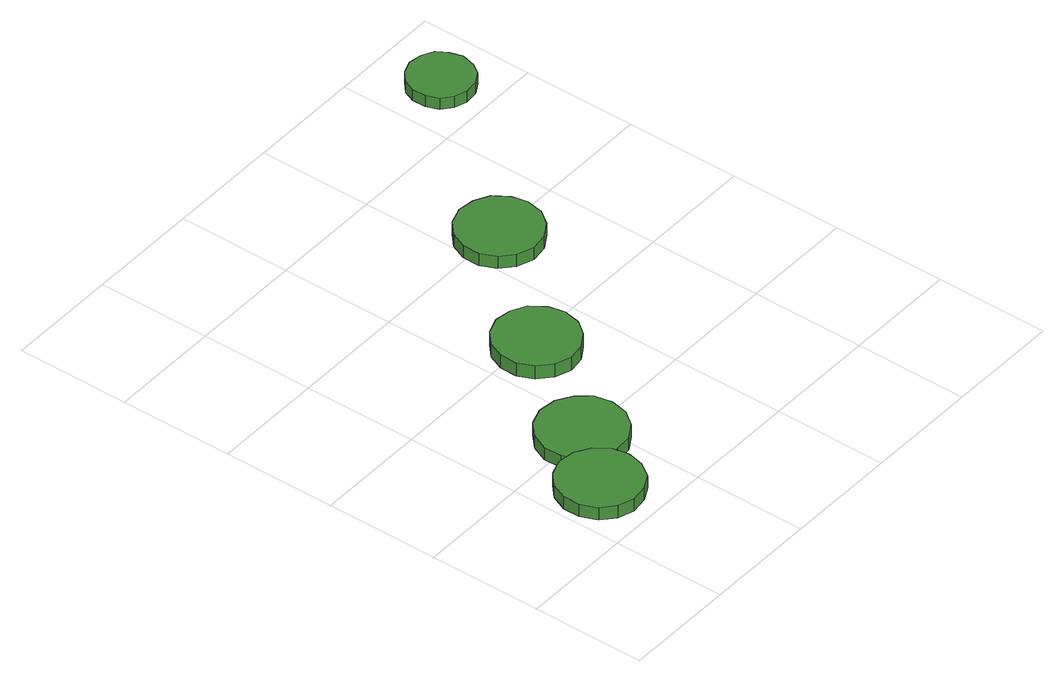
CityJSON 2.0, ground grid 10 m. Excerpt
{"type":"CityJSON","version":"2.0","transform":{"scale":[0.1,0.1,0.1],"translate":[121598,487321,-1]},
"CityObjects":{
"tree1":{"type":"SolitaryVegetationObject","attributes":{"function":"something"},"geometry":[{"type":"MultiSurface","lod":"1","boundaries":[[[0,1,2,3,4,5,6,7,8,9,10,11,12,13,14]],[[15,16,17,18,19,20,21,22,23,24,25,26,27,28,29]],[[0,29,28,1]],[[1,28,27,2]],[[2,27,26,3]],[[3,26,25,4]],[[4,25,24,5]],[[5,24,23,6]],[[6,23,22,7]],[[7,22,21,8]],[[8,21,20,9]],[[9,20,19,10]],[[10,19,18,11]],[[11,18,17,12]],[[12,17,16,13]],[[13,16,15,14]],[[14,15,29,0]]]}]},
"tree2":{"type":"SolitaryVegetationObject","attributes":{"function":"something"},"geometry":[{"type":"MultiSurface","lod":"1","boundaries":[[[30,31,32,33,34,35,36,37,38,39,40,41,42,43,44]],[[45,46,47,48,49,50,51,52,53,54,55,56,57,58,59]],[[30,59,58,31]],[[31,58,57,32]],[[32,57,56,33]],[[33,56,55,34]],[[34,55,54,35]],[[35,54,53,36]],[[36,53,52,37]],[[37,52,51,38]],[[38,51,50,39]],[[39,50,49,40]],[[40,49,48,41]],[[41,48,47,42]],[[42,47,46,43]],[[43,46,45,44]],[[44,45,59,30]]]}]},
"tree3":{"type":"SolitaryVegetationObject","attributes":{"function":"something"},"geometry":[{"type":"MultiSurface","lod":"1","boundaries":[[[60,61,62,63,64,65,66,67,68,69,70,71,72,73,74]],[[75,76,77,78,79,80,81,82,83,84,85,86,87,88,89]],[[60,89,88,61]],[[61,88,87,62]],[[62,87,86,63]],[[63,86,85,64]],[[64,85,84,65]],[[65,84,83,66]],[[66,83,82,67]],[[67,82,81,68]],[[68,81,80,69]],[[69,80,79,70]],[[70,79,78,71]],[[71,78,77,72]],[[72,77,76,73]],[[73,76,75,74]],[[74,75,89,60]]]}]},
"tree4":{"type":"SolitaryVegetationObject","attributes":{"function":"something"},"geometry":[{"type":"MultiSurface","lod":"1","boundaries":[[[90,91,92,93,94,95,96,97,98,99,100,101,102,103,104]],[[105,106,107,108,109,110,111,112,113,114,115,116,117,118,119]],[[90,119,118,91]],[[91,118,117,92]],[[92,117,116,93]],[[93,116,115,94]],[[94,115,114,95]],[[95,114,113,96]],[[96,113,112,97]],[[97,112,111,98]],[[98,111,110,99]],[[99,110,109,100]],[[100,109,108,101]],[[101,108,107,102]],[[102,107,106,103]],[[103,106,105,104]],[[104,105,119,90]]]}]},
"tree5":{"type":"SolitaryVegetationObject","attributes":{"function":"something"},"geometry":[{"type":"MultiSurface","lod":"1","boundaries":[[[120,121,122,123,124,125,126,127,128,129,130,131,132,133,134]],[[135,136,137,138,139,140,141,142,143,144,145,146,147,148,149]],[[120,149,148,121]],[[121,148,147,122]],[[122,147,146,123]],[[123,146,145,124]],[[124,145,144,125]],[[125,144,143,126]],[[126,143,142,127]],[[127,142,141,128]],[[128,141,140,129]],[[129,140,139,130]],[[130,139,138,131]],[[131,138,137,132]],[[132,137,136,133]],[[133,136,135,134]],[[134,135,149,120]]]}]}
},
"vertices":[
[73,45,25],[70,60,25],[61,72,25],[48,80,25],[33,82,25],[19,77,25],[8,67,25],[2,53,25],[2,38,25],[8,24,25],[19,14,25],[33,9,25],[48,11,25],[61,18,25],[70,31,25],[70,31,13],[61,18,13],[48,11,13],[33,9,13],[19,14,13],[8,24,13],[2,38,13],[2,53,13],[8,67,13],[19,77,13],[33,82,13],[48,80,13],[61,72,13],[70,60,13],[73,45,13],
[115,94,24],[112,110,24],[102,122,24],[89,130,24],[73,132,24],[58,127,24],[46,116,24],[40,102,24],[40,86,24],[46,72,24],[58,61,24],[73,57,24],[89,58,24],[102,66,24],[112,79,24],[112,79,12],[102,66,12],[89,58,12],[73,57,12],[58,61,12],[46,72,12],[40,86,12],[40,102,12],[46,116,12],[58,127,12],[73,132,12],[89,130,12],[102,122,12],[112,110,12],[115,94,12],
[181,192,20],[178,206,20],[169,219,20],[156,226,20],[141,228,20],[127,223,20],[116,213,20],[110,199,20],[110,184,20],[116,170,20],[127,160,20],[141,155,20],[156,157,20],[169,165,20],[178,177,20],[178,177,7],[169,165,7],[156,157,7],[141,155,7],[127,160,7],[116,170,7],[110,184,7],[110,199,7],[116,213,7],[127,223,7],[141,228,7],[156,226,7],[169,219,7],[178,206,7],[181,192,7],
[268,296,19],[265,310,19],[256,323,19],[243,330,19],[228,332,19],[213,327,19],[202,317,19],[196,303,19],[196,288,19],[202,274,19],[213,264,19],[228,259,19],[243,261,19],[256,269,19],[265,281,19],[265,281,7],[256,269,7],[243,261,7],[228,259,7],[213,264,7],[202,274,7],[196,288,7],[196,303,7],[202,317,7],[213,327,7],[228,332,7],[243,330,7],[256,323,7],[265,310,7],[268,296,7],
[375,443,18],[372,454,18],[366,464,18],[356,469,18],[344,471,18],[333,467,18],[324,459,18],[320,449,18],[320,437,18],[324,426,18],[333,419,18],[344,415,18],[356,416,18],[366,422,18],[372,431,18],[372,431,7],[366,422,7],[356,416,7],[344,415,7],[333,419,7],[324,426,7],[320,437,7],[320,449,7],[324,459,7],[333,467,7],[344,471,7],[356,469,7],[366,464,7],[372,454,7],[375,443,7]
]}
